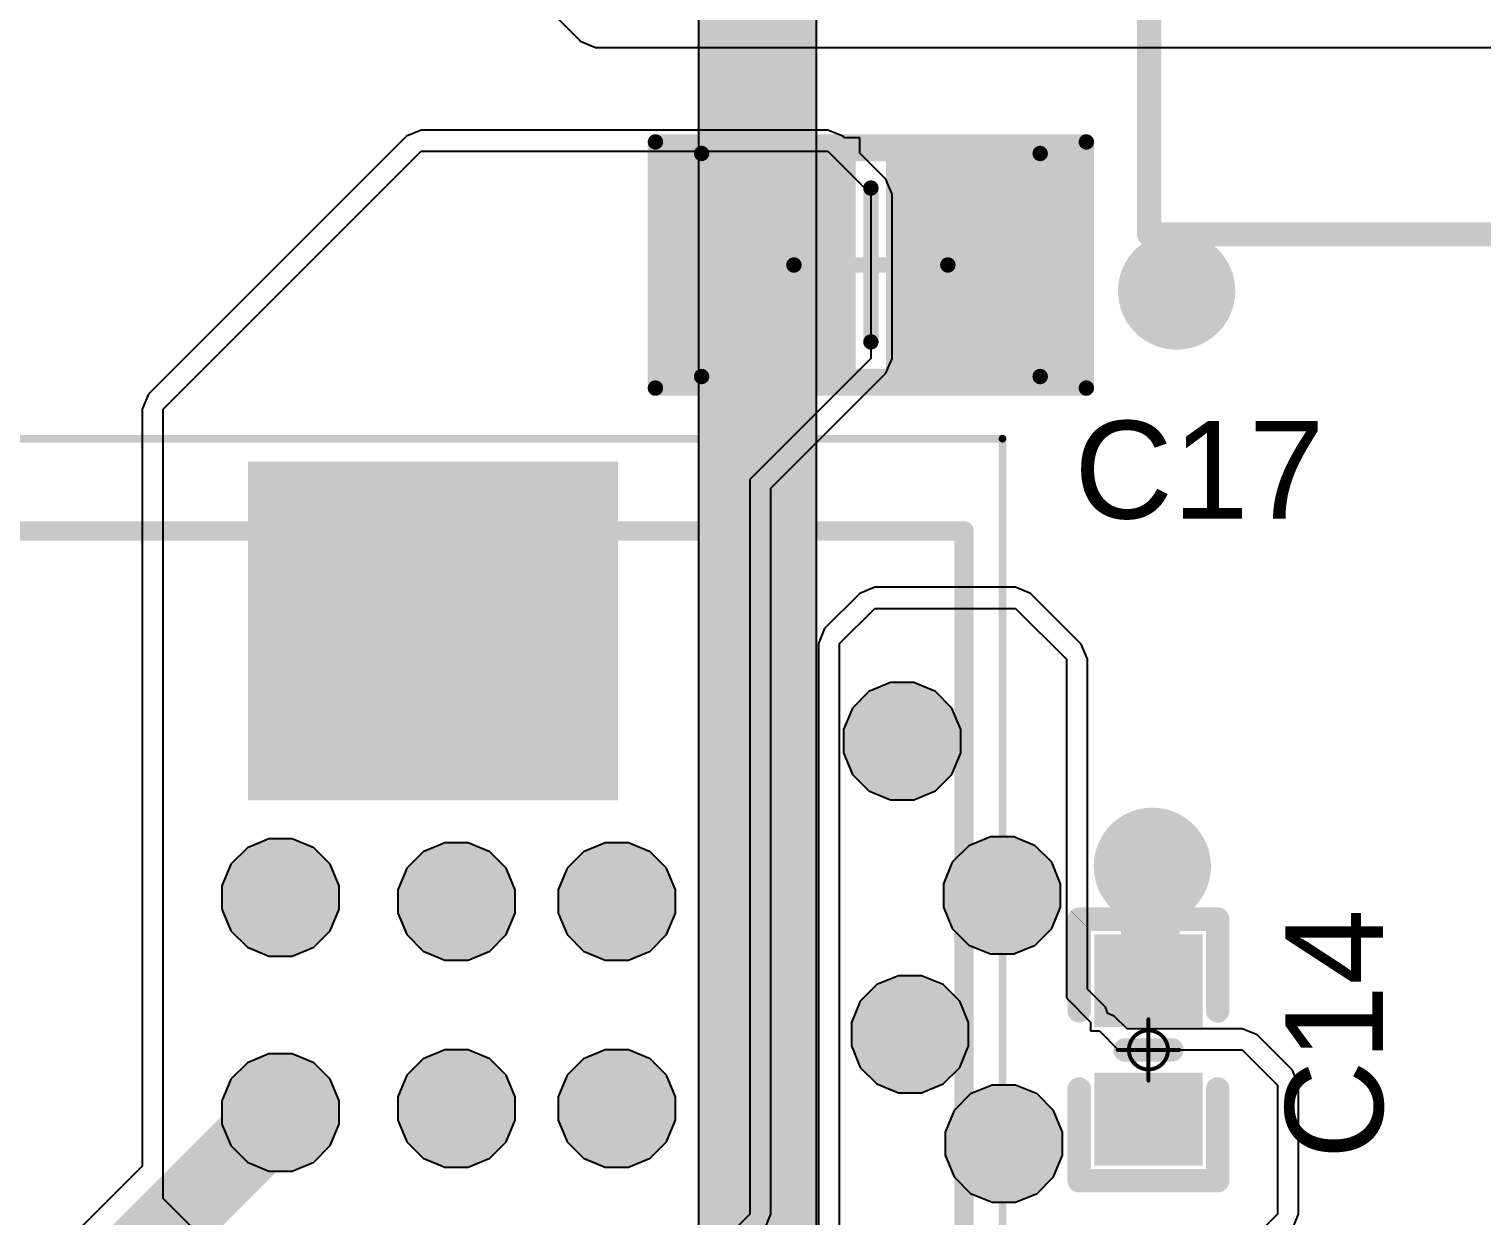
# Model space of a CAD drawing. Header units: inches. Extents: x -0.16 to 1.47, y -0.24 to 2.31.
# Drawn here: x 0.7474 to 1.1191, y 0.5173 to 0.8211 of the extents above; entities that cross this region are included whole.
import ezdxf

# ---------------------------------------------------------------- set-up
doc = ezdxf.new("R2010")
doc.units = ezdxf.units.IN
doc.header["$MEASUREMENT"] = 0
for name, color, linetype in [('Bottom Layer', 5, 'Continuous'), ('Bottom Solder', 6, 'Continuous'), ('GND', 76, 'Continuous'), ('Mechanical 13', 56, 'Continuous'), ('Mechanical 15', 56, 'Continuous'), ('Multi-Layer', 9, 'Continuous'), ('Pad Holes', 156, 'Continuous'), ('POWER', 16, 'Continuous'), ('Top Layer', 1, 'Continuous'), ('Top Overlay', 2, 'Continuous'), ('Top Paste', 8, 'Continuous'), ('Top Solder', 216, 'Continuous'), ('Via Holes', 16, 'Continuous')]:
    doc.layers.add(name, color=color, linetype=linetype)
doc.styles.add('Arial', font='', dxfattribs={"height": 0.2})
doc.styles.get('Arial').set_extended_font_data('Arial')

# ---------------------------------------------------------------- blocks, each defined once
blk = doc.blocks.new('IND_CLF7045T_3R3N_D_15')
at = {"layer": 'Top Layer'}
for points in [[(-0.15551, 0.04331), (-0.07677, 0.04331), (-0.07677, -0.04331), (-0.15551, -0.04331)], [(0.07677, 0.04331), (0.15551, 0.04331), (0.15551, -0.04331), (0.07677, -0.04331)]]:
    blk.add_hatch(color=1, dxfattribs=at).paths.add_polyline_path(points)
at = {"layer": 'Top Paste'}
for points in [[(-0.15551, 0.04331), (-0.07677, 0.04331), (-0.07677, -0.04331), (-0.15551, -0.04331)], [(0.07677, 0.04331), (0.15551, 0.04331), (0.15551, -0.04331), (0.07677, -0.04331)]]:
    blk.add_hatch(color=8, dxfattribs=at).paths.add_polyline_path(points)
at = {"layer": 'Top Solder'}
for points in [[(-0.15951, 0.04731), (-0.07277, 0.04731), (-0.07277, -0.04731), (-0.15951, -0.04731)], [(0.07277, 0.04731), (0.15951, 0.04731), (0.15951, -0.04731), (0.07277, -0.04731)]]:
    blk.add_hatch(color=216, dxfattribs=at).paths.add_polyline_path(points)
at = {"layer": 'Mechanical 13', "const_width": 0.005}
for points in [[(-0.14173, -0.13583), (-0.14173, 0.13583)], [(0.14173, 0.13583), (-0.14173, 0.13583)], [(0.14173, -0.13583), (0.14173, 0.13583)], [(0.14173, -0.13583), (-0.14173, -0.13583)]]:
    blk.add_lwpolyline(points, dxfattribs=at)
at = {"layer": 'Mechanical 13', "const_width": 0.0025}
for points in [[(-0.14298, 0.13583, 1), (-0.14048, 0.13583, 1)], [(-0.14298, 0.13583, 1), (-0.14048, 0.13583, 1)], [(0.14048, 0.13583, 1), (0.14298, 0.13583, 1)], [(0.14048, 0.13583, 1), (0.14298, 0.13583, 1)], [(-0.14298, -0.13583, 1), (-0.14048, -0.13583, 1)], [(-0.14298, -0.13583, 1), (-0.14048, -0.13583, 1)], [(0.14048, -0.13583, 1), (0.14298, -0.13583, 1)], [(0.14048, -0.13583, 1), (0.14298, -0.13583, 1)]]:
    blk.add_lwpolyline(points, format="xyb", close=True, dxfattribs=at)
at = {"layer": 'Mechanical 15', "const_width": 0.00197}
for points in [[(-0.16535, -0.14567), (-0.16535, 0.14567)], [(0.16535, 0.14567), (-0.16535, 0.14567)], [(0.16535, -0.14567), (0.16535, 0.14567)], [(0.16535, -0.14567), (-0.16535, -0.14567)]]:
    blk.add_lwpolyline(points, dxfattribs=at)
at = {"layer": 'Mechanical 15', "const_width": 0.000984}
for points in [[(-0.16585, 0.14567, 1), (-0.16486, 0.14567, 1)], [(-0.16585, 0.14567, 1), (-0.16486, 0.14567, 1)], [(0.16486, 0.14567, 1), (0.16585, 0.14567, 1)], [(0.16486, 0.14567, 1), (0.16585, 0.14567, 1)], [(-0.16585, -0.14567, 1), (-0.16486, -0.14567, 1)], [(-0.16585, -0.14567, 1), (-0.16486, -0.14567, 1)], [(0.16486, -0.14567, 1), (0.16585, -0.14567, 1)], [(0.16486, -0.14567, 1), (0.16585, -0.14567, 1)]]:
    blk.add_lwpolyline(points, format="xyb", close=True, dxfattribs=at)
at = {"layer": 'Top Overlay', "const_width": 0.005}
for points in [[(0.14173, 0.13583), (-0.14173, 0.13583)], [(-0.14173, 0.05591), (-0.14173, 0.13583)], [(0.14173, 0.05591), (0.14173, 0.13583)], [(-0.14173, -0.13583), (-0.14173, -0.05591)], [(0.14173, -0.13583), (0.14173, -0.05591)], [(0.14173, -0.13583), (-0.14173, -0.13583)]]:
    blk.add_lwpolyline(points, dxfattribs=at)
at = {"layer": 'Top Overlay', "const_width": 0.0025}
for points in [[(-0.14298, 0.13583, 1), (-0.14048, 0.13583, 1)], [(-0.14298, 0.13583, 1), (-0.14048, 0.13583, 1)], [(0.14048, 0.13583, 1), (0.14298, 0.13583, 1)], [(0.14048, 0.13583, 1), (0.14298, 0.13583, 1)], [(-0.14298, 0.05591, 1), (-0.14048, 0.05591, 1)], [(0.14048, 0.05591, 1), (0.14298, 0.05591, 1)], [(-0.14298, -0.05591, 1), (-0.14048, -0.05591, 1)], [(0.14048, -0.05591, 1), (0.14298, -0.05591, 1)], [(-0.14298, -0.13583, 1), (-0.14048, -0.13583, 1)], [(-0.14298, -0.13583, 1), (-0.14048, -0.13583, 1)], [(0.14048, -0.13583, 1), (0.14298, -0.13583, 1)], [(0.14048, -0.13583, 1), (0.14298, -0.13583, 1)]]:
    blk.add_lwpolyline(points, format="xyb", close=True, dxfattribs=at)
blk = doc.blocks.new('XH2_54_LI_5P_38')
at = {"layer": 'Bottom Layer'}
blk.add_hatch(color=5, dxfattribs=at).paths.add_polyline_path([(-0.23346, -0.03346), (-0.23346, 0.03346), (-0.16654, 0.03346), (-0.16654, -0.03346)])
h = blk.add_hatch(color=5, dxfattribs=at)
edge = h.paths.add_edge_path()
edge.add_arc((-0.1, 0), 0.03346, 0, 360)
h = blk.add_hatch(color=5, dxfattribs=at)
edge = h.paths.add_edge_path()
edge.add_arc((0, 0), 0.03346, 0, 360)
h = blk.add_hatch(color=5, dxfattribs=at)
edge = h.paths.add_edge_path()
edge.add_arc((0.1, 0), 0.03346, 0, 360)
h = blk.add_hatch(color=5, dxfattribs=at)
edge = h.paths.add_edge_path()
edge.add_arc((0.2, 0), 0.03346, 0, 360)
at = {"layer": 'Bottom Solder'}
blk.add_hatch(color=6, dxfattribs=at).paths.add_polyline_path([(-0.23746, -0.03746), (-0.23746, 0.03746), (-0.16254, 0.03746), (-0.16254, -0.03746)])
h = blk.add_hatch(color=6, dxfattribs=at)
edge = h.paths.add_edge_path()
edge.add_arc((-0.1, 0), 0.03746, 0, 360)
h = blk.add_hatch(color=6, dxfattribs=at)
edge = h.paths.add_edge_path()
edge.add_arc((0, 0), 0.03746, 0, 360)
h = blk.add_hatch(color=6, dxfattribs=at)
edge = h.paths.add_edge_path()
edge.add_arc((0.1, 0), 0.03746, 0, 360)
h = blk.add_hatch(color=6, dxfattribs=at)
edge = h.paths.add_edge_path()
edge.add_arc((0.2, 0), 0.03746, 0, 360)
at = {"layer": 'GND'}
h = blk.add_hatch(color=76, dxfattribs=at)
edge = h.paths.add_edge_path()
edge.add_arc((-0.2, 0), 0.02772, 0, 360)
h = blk.add_hatch(color=76, dxfattribs=at)
edge = h.paths.add_edge_path()
edge.add_arc((-0.1, 0), 0.02772, 0, 360)
h = blk.add_hatch(color=76, dxfattribs=at)
edge = h.paths.add_edge_path()
edge.add_arc((0, 0), 0.02772, 0, 360)
h = blk.add_hatch(color=76, dxfattribs=at)
edge = h.paths.add_edge_path()
edge.add_arc((0.1, 0), 0.02772, 0, 360)
h = blk.add_hatch(color=76, dxfattribs=at)
edge = h.paths.add_edge_path()
edge.add_arc((0.2, 0), 0.02772, 0, 360)
at = {"layer": 'Multi-Layer'}
blk.add_hatch(color=9, dxfattribs=at).paths.add_polyline_path([(-0.23346, -0.03346), (-0.23346, 0.03346), (-0.16654, 0.03346), (-0.16654, -0.03346)])
h = blk.add_hatch(color=9, dxfattribs=at)
edge = h.paths.add_edge_path()
edge.add_arc((-0.1, 0), 0.03346, 0, 360)
h = blk.add_hatch(color=9, dxfattribs=at)
edge = h.paths.add_edge_path()
edge.add_arc((0, 0), 0.03346, 0, 360)
h = blk.add_hatch(color=9, dxfattribs=at)
edge = h.paths.add_edge_path()
edge.add_arc((0.1, 0), 0.03346, 0, 360)
h = blk.add_hatch(color=9, dxfattribs=at)
edge = h.paths.add_edge_path()
edge.add_arc((0.2, 0), 0.03346, 0, 360)
at = {"layer": 'Pad Holes'}
h = blk.add_hatch(color=7, dxfattribs=at)
edge = h.paths.add_edge_path()
edge.add_arc((-0.2, 0), 0.01772, 0, 360)
h = blk.add_hatch(color=7, dxfattribs=at)
edge = h.paths.add_edge_path()
edge.add_arc((-0.1, 0), 0.01772, 0, 360)
h = blk.add_hatch(color=7, dxfattribs=at)
edge = h.paths.add_edge_path()
edge.add_arc((0, 0), 0.01772, 0, 360)
h = blk.add_hatch(color=7, dxfattribs=at)
edge = h.paths.add_edge_path()
edge.add_arc((0.1, 0), 0.01772, 0, 360)
h = blk.add_hatch(color=7, dxfattribs=at)
edge = h.paths.add_edge_path()
edge.add_arc((0.2, 0), 0.01772, 0, 360)
at = {"layer": 'POWER'}
h = blk.add_hatch(color=16, dxfattribs=at)
edge = h.paths.add_edge_path()
edge.add_arc((-0.1, 0), 0.02772, 0, 360)
h = blk.add_hatch(color=16, dxfattribs=at)
edge = h.paths.add_edge_path()
edge.add_arc((0, 0), 0.02772, 0, 360)
h = blk.add_hatch(color=16, dxfattribs=at)
edge = h.paths.add_edge_path()
edge.add_arc((0.1, 0), 0.02772, 0, 360)
h = blk.add_hatch(color=16, dxfattribs=at)
edge = h.paths.add_edge_path()
edge.add_arc((0.2, 0), 0.02772, 0, 360)
at = {"layer": 'Top Layer'}
blk.add_hatch(color=1, dxfattribs=at).paths.add_polyline_path([(-0.23346, -0.03346), (-0.23346, 0.03346), (-0.16654, 0.03346), (-0.16654, -0.03346)])
h = blk.add_hatch(color=1, dxfattribs=at)
edge = h.paths.add_edge_path()
edge.add_arc((-0.1, 0), 0.03346, 0, 360)
h = blk.add_hatch(color=1, dxfattribs=at)
edge = h.paths.add_edge_path()
edge.add_arc((0, 0), 0.03346, 0, 360)
h = blk.add_hatch(color=1, dxfattribs=at)
edge = h.paths.add_edge_path()
edge.add_arc((0.1, 0), 0.03346, 0, 360)
h = blk.add_hatch(color=1, dxfattribs=at)
edge = h.paths.add_edge_path()
edge.add_arc((0.2, 0), 0.03346, 0, 360)
at = {"layer": 'Top Solder'}
blk.add_hatch(color=216, dxfattribs=at).paths.add_polyline_path([(-0.23746, -0.03746), (-0.23746, 0.03746), (-0.16254, 0.03746), (-0.16254, -0.03746)])
h = blk.add_hatch(color=216, dxfattribs=at)
edge = h.paths.add_edge_path()
edge.add_arc((-0.1, 0), 0.03746, 0, 360)
h = blk.add_hatch(color=216, dxfattribs=at)
edge = h.paths.add_edge_path()
edge.add_arc((0, 0), 0.03746, 0, 360)
h = blk.add_hatch(color=216, dxfattribs=at)
edge = h.paths.add_edge_path()
edge.add_arc((0.1, 0), 0.03746, 0, 360)
h = blk.add_hatch(color=216, dxfattribs=at)
edge = h.paths.add_edge_path()
edge.add_arc((0.2, 0), 0.03746, 0, 360)
at = {"layer": 'Top Overlay', "const_width": 0.00616}
for points in [[(0.19764, 0.098), (0.29606, 0.098)], [(0.19764, 0.098), (0.19764, 0.05906)], [(0.29606, 0.098), (0.29606, -0.136)], [(-0.29449, 0.097), (-0.2, 0.097)], [(-0.29449, 0.097), (-0.29449, -0.136)], [(-0.2, 0.097), (-0.2, 0.05906)], [(-0.14882, 0.097), (0.14646, 0.097)], [(-0.14882, 0.096), (-0.14882, 0.05906)], [(0.14646, 0.097), (0.14646, 0.05906)], [(-0.2, 0.05906), (-0.14882, 0.05906)], [(0.14646, 0.05906), (0.19764, 0.05906)], [(-0.29449, -0.136), (0.29606, -0.136)]]:
    blk.add_lwpolyline(points, dxfattribs=at)
at = {"layer": 'Top Overlay', "const_width": 0.00308}
for points in [[(0.1961, 0.098, 1), (0.19918, 0.098, 1)], [(0.1961, 0.098, 1), (0.19918, 0.098, 1)], [(0.29452, 0.098, 1), (0.2976, 0.098, 1)], [(0.29452, 0.098, 1), (0.2976, 0.098, 1)], [(-0.29603, 0.097, 1), (-0.29295, 0.097, 1)], [(-0.29603, 0.097, 1), (-0.29295, 0.097, 1)], [(-0.20154, 0.097, 1), (-0.19846, 0.097, 1)], [(-0.20154, 0.097, 1), (-0.19846, 0.097, 1)], [(-0.15036, 0.097, 1), (-0.14728, 0.097, 1)], [(-0.15036, 0.096, 1), (-0.14728, 0.096, 1)], [(0.14492, 0.097, 1), (0.148, 0.097, 1)], [(0.14492, 0.097, 1), (0.148, 0.097, 1)], [(-0.20154, 0.05906, 1), (-0.19846, 0.05906, 1)], [(-0.20154, 0.05906, 1), (-0.19846, 0.05906, 1)], [(-0.15036, 0.05906, 1), (-0.14728, 0.05906, 1)], [(-0.15036, 0.05906, 1), (-0.14728, 0.05906, 1)], [(0.14492, 0.05906, 1), (0.148, 0.05906, 1)], [(0.14492, 0.05906, 1), (0.148, 0.05906, 1)], [(0.1961, 0.05906, 1), (0.19918, 0.05906, 1)], [(0.1961, 0.05906, 1), (0.19918, 0.05906, 1)], [(-0.29603, -0.136, 1), (-0.29295, -0.136, 1)], [(-0.29603, -0.136, 1), (-0.29295, -0.136, 1)], [(0.29452, -0.136, 1), (0.2976, -0.136, 1)], [(0.29452, -0.136, 1), (0.2976, -0.136, 1)]]:
    blk.add_lwpolyline(points, format="xyb", close=True, dxfattribs=at)
blk = doc.blocks.new('C0805_41')
at = {"layer": 'Top Layer'}
for points in [[(-0.05118, -0.02756), (-0.05118, 0.02756), (-0.00787, 0.02756), (-0.00787, -0.02756)], [(0.00787, -0.02756), (0.00787, 0.02756), (0.05118, 0.02756), (0.05118, -0.02756)]]:
    blk.add_hatch(color=1, dxfattribs=at).paths.add_polyline_path(points)
at = {"layer": 'Top Paste'}
for points in [[(-0.05118, -0.02756), (-0.05118, 0.02756), (-0.00787, 0.02756), (-0.00787, -0.02756)], [(0.00787, -0.02756), (0.00787, 0.02756), (0.05118, 0.02756), (0.05118, -0.02756)]]:
    blk.add_hatch(color=8, dxfattribs=at).paths.add_polyline_path(points)
at = {"layer": 'Top Solder'}
for points in [[(-0.05518, -0.03156), (-0.05518, 0.03156), (-0.00387, 0.03156), (-0.00387, -0.03156)], [(0.00387, -0.03156), (0.00387, 0.03156), (0.05518, 0.03156), (0.05518, -0.03156)]]:
    blk.add_hatch(color=216, dxfattribs=at).paths.add_polyline_path(points)
at = {"layer": 'Mechanical 13', "const_width": 0.00394}
for points in [[(-0.04331, 0.02854), (0.04331, 0.02854)], [(-0.04331, -0.02854), (-0.04331, 0.02854)], [(0.04331, -0.02854), (0.04331, 0.02854)], [(-0.04331, -0.02854), (0.04331, -0.02854)]]:
    blk.add_lwpolyline(points, dxfattribs=at)
at = {"layer": 'Mechanical 13', "const_width": 0.00197}
for points in [[(-0.04429, 0.02854, 1), (-0.04232, 0.02854, 1)], [(-0.04429, 0.02854, 1), (-0.04232, 0.02854, 1)], [(0.04232, 0.02854, 1), (0.04429, 0.02854, 1)], [(0.04232, 0.02854, 1), (0.04429, 0.02854, 1)], [(-0.04429, -0.02854, 1), (-0.04232, -0.02854, 1)], [(-0.04429, -0.02854, 1), (-0.04232, -0.02854, 1)], [(0.04232, -0.02854, 1), (0.04429, -0.02854, 1)], [(0.04232, -0.02854, 1), (0.04429, -0.02854, 1)]]:
    blk.add_lwpolyline(points, format="xyb", close=True, dxfattribs=at)
at = {"layer": 'Mechanical 15', "const_width": 0.00394}
for points in [[(-0.05512, 0.0315), (0.05512, 0.0315)], [(-0.05512, -0.0315), (-0.05512, 0.0315)], [(0.05512, -0.0315), (0.05512, 0.0315)], [(0, -0.01969), (0, 0.01969)], [(-0.01969, 0), (0.01969, 0)], [(-0.05512, -0.0315), (0.05512, -0.0315)]]:
    blk.add_lwpolyline(points, dxfattribs=at)
at = {"layer": 'Mechanical 15', "const_width": 0.00197}
for points in [[(-0.0561, 0.0315, 1), (-0.05413, 0.0315, 1)], [(-0.0561, 0.0315, 1), (-0.05413, 0.0315, 1)], [(0.05413, 0.0315, 1), (0.0561, 0.0315, 1)], [(0.05413, 0.0315, 1), (0.0561, 0.0315, 1)], [(-0.00098, 0.01969, 1), (0.00098, 0.01969, 1)], [(-0.02067, 0, 1), (-0.0187, 0, 1)], [(0.0187, 0, 1), (0.02067, 0, 1)], [(-0.00098, -0.01969, 1), (0.00098, -0.01969, 1)], [(-0.0561, -0.0315, 1), (-0.05413, -0.0315, 1)], [(-0.0561, -0.0315, 1), (-0.05413, -0.0315, 1)], [(0.05413, -0.0315, 1), (0.0561, -0.0315, 1)], [(0.05413, -0.0315, 1), (0.0561, -0.0315, 1)]]:
    blk.add_lwpolyline(points, format="xyb", close=True, dxfattribs=at)
blk = doc.blocks.new('C_0402_L_44')
at = {"layer": 'Top Layer'}
for points in [[(-0.02559, 0.00984), (-0.00984, 0.00984), (-0.00984, -0.00984), (-0.02559, -0.00984)], [(0.00984, 0.00984), (0.02559, 0.00984), (0.02559, -0.00985), (0.00984, -0.00985)]]:
    blk.add_hatch(color=1, dxfattribs=at).paths.add_polyline_path(points)
at = {"layer": 'Top Paste'}
for points in [[(-0.02559, 0.00984), (-0.00984, 0.00984), (-0.00984, -0.00984), (-0.02559, -0.00984)], [(0.00984, 0.00984), (0.02559, 0.00984), (0.02559, -0.00985), (0.00984, -0.00985)]]:
    blk.add_hatch(color=8, dxfattribs=at).paths.add_polyline_path(points)
at = {"layer": 'Top Solder'}
for points in [[(-0.02959, 0.01384), (-0.00584, 0.01384), (-0.00584, -0.01384), (-0.02959, -0.01384)], [(0.00584, 0.01384), (0.02959, 0.01384), (0.02959, -0.01385), (0.00584, -0.01385)]]:
    blk.add_hatch(color=216, dxfattribs=at).paths.add_polyline_path(points)
at = {"layer": 'Mechanical 15', "const_width": 0.001}
for points in [[(0, -0.00787), (0, 0.00787)], [(0.00787, 0), (-0.00787, 0)]]:
    blk.add_lwpolyline(points, dxfattribs=at)
at = {"layer": 'Mechanical 15'}
for points, const_width in [([(-0.00025, 0.00787, 1), (0.00025, 0.00787, 1)], 0.0005), ([(0.005, 0, 1), (-0.005, 0, 1)], 0.001), ([(-0.00812, 0, 1), (-0.00762, 0, 1)], 0.0005), ([(-0.00525, 0, 1), (-0.00475, 0, 1)], 0.0005), ([(0.00475, 0, 1), (0.00525, 0, 1)], 0.0005), ([(0.00762, 0, 1), (0.00812, 0, 1)], 0.0005), ([(-0.00025, -0.00787, 1), (0.00025, -0.00787, 1)], 0.0005)]:
    blk.add_lwpolyline(points, format="xyb", close=True, dxfattribs=dict(at, const_width=const_width))
at = {"layer": 'Top Overlay', "const_width": 0.006}
for points in [[(-0.01, 0.01771), (-0.03346, 0.01771)], [(-0.03346, -0.01771), (-0.03346, 0.01771)], [(0.03346, 0.01771), (0.01, 0.01771)], [(0.03346, -0.01772), (0.03346, 0.01771)], [(0, -0.006), (0, 0.006)], [(-0.01, -0.01771), (-0.03346, -0.01771)], [(-0.03345, -0.01772), (-0.03346, -0.01771)], [(0.03346, -0.01771), (0.01, -0.01771)]]:
    blk.add_lwpolyline(points, dxfattribs=at)
at = {"layer": 'Top Overlay', "const_width": 0.003}
for points in [[(-0.03496, 0.01771, 1), (-0.03196, 0.01771, 1)], [(-0.03496, 0.01771, 1), (-0.03196, 0.01771, 1)], [(-0.0115, 0.01771, 1), (-0.0085, 0.01771, 1)], [(0.0085, 0.01771, 1), (0.0115, 0.01771, 1)], [(0.03196, 0.01771, 1), (0.03496, 0.01771, 1)], [(0.03196, 0.01771, 1), (0.03496, 0.01771, 1)], [(-0.0015, 0.006, 1), (0.0015, 0.006, 1)], [(-0.0015, -0.006, 1), (0.0015, -0.006, 1)], [(-0.03496, -0.01771, 1), (-0.03196, -0.01771, 1)], [(-0.03496, -0.01771, 1), (-0.03196, -0.01771, 1)], [(-0.03496, -0.01771, 1), (-0.03196, -0.01771, 1)], [(-0.03495, -0.01772, 1), (-0.03195, -0.01772, 1)], [(-0.0115, -0.01771, 1), (-0.0085, -0.01771, 1)], [(0.0085, -0.01771, 1), (0.0115, -0.01771, 1)], [(0.03196, -0.01771, 1), (0.03496, -0.01771, 1)], [(0.03196, -0.01772, 1), (0.03496, -0.01772, 1)]]:
    blk.add_lwpolyline(points, format="xyb", close=True, dxfattribs=at)

msp = doc.modelspace()

# ---------------------------------------------------------------- hatches: boundary and pattern name
at = {"layer": 'Bottom Layer'}
h = msp.add_hatch(color=5, dxfattribs=at)
edge = h.paths.add_edge_path()
edge.add_arc((1.041, 0.754), 0.01, 0, 360)
h = msp.add_hatch(color=5, dxfattribs=at)
edge = h.paths.add_edge_path()
edge.add_arc((0.97079, 0.63878), 0.01, 0, 360)
h = msp.add_hatch(color=5, dxfattribs=at)
edge = h.paths.add_edge_path()
edge.add_arc((1.03479, 0.60678), 0.01, 0, 360)
h = msp.add_hatch(color=5, dxfattribs=at)
edge = h.paths.add_edge_path()
edge.add_arc((0.81179, 0.59878), 0.01, 0, 360)
h = msp.add_hatch(color=5, dxfattribs=at)
edge = h.paths.add_edge_path()
edge.add_arc((0.85679, 0.59778), 0.01, 0, 360)
h = msp.add_hatch(color=5, dxfattribs=at)
edge = h.paths.add_edge_path()
edge.add_arc((0.89779, 0.59778), 0.01, 0, 360)
h = msp.add_hatch(color=5, dxfattribs=at)
edge = h.paths.add_edge_path()
edge.add_arc((0.99633, 0.59934), 0.01, 0, 360)
h = msp.add_hatch(color=5, dxfattribs=at)
edge = h.paths.add_edge_path()
edge.add_arc((0.97279, 0.56378), 0.01, 0, 360)
h = msp.add_hatch(color=5, dxfattribs=at)
edge = h.paths.add_edge_path()
edge.add_arc((0.81179, 0.54378), 0.01, 0, 360)
h = msp.add_hatch(color=5, dxfattribs=at)
edge = h.paths.add_edge_path()
edge.add_arc((0.85679, 0.54478), 0.01, 0, 360)
h = msp.add_hatch(color=5, dxfattribs=at)
edge = h.paths.add_edge_path()
edge.add_arc((0.89779, 0.54478), 0.01, 0, 360)
h = msp.add_hatch(color=5, dxfattribs=at)
edge = h.paths.add_edge_path()
edge.add_arc((0.99679, 0.53578), 0.01, 0, 360)
at = {"layer": 'Bottom Solder'}
h = msp.add_hatch(color=6, dxfattribs=at)
edge = h.paths.add_edge_path()
edge.add_arc((1.041, 0.754), 0.014, 0, 360)
h = msp.add_hatch(color=6, dxfattribs=at)
edge = h.paths.add_edge_path()
edge.add_arc((0.97079, 0.63878), 0.014, 0, 360)
h = msp.add_hatch(color=6, dxfattribs=at)
edge = h.paths.add_edge_path()
edge.add_arc((1.03479, 0.60678), 0.014, 0, 360)
h = msp.add_hatch(color=6, dxfattribs=at)
edge = h.paths.add_edge_path()
edge.add_arc((0.99633, 0.59934), 0.014, 0, 360)
h = msp.add_hatch(color=6, dxfattribs=at)
edge = h.paths.add_edge_path()
edge.add_arc((0.81179, 0.59878), 0.014, 0, 360)
h = msp.add_hatch(color=6, dxfattribs=at)
edge = h.paths.add_edge_path()
edge.add_arc((0.85679, 0.59778), 0.014, 0, 360)
h = msp.add_hatch(color=6, dxfattribs=at)
edge = h.paths.add_edge_path()
edge.add_arc((0.89779, 0.59778), 0.014, 0, 360)
h = msp.add_hatch(color=6, dxfattribs=at)
edge = h.paths.add_edge_path()
edge.add_arc((0.97279, 0.56378), 0.014, 0, 360)
h = msp.add_hatch(color=6, dxfattribs=at)
edge = h.paths.add_edge_path()
edge.add_arc((0.81179, 0.54378), 0.014, 0, 360)
h = msp.add_hatch(color=6, dxfattribs=at)
edge = h.paths.add_edge_path()
edge.add_arc((0.85679, 0.54478), 0.014, 0, 360)
h = msp.add_hatch(color=6, dxfattribs=at)
edge = h.paths.add_edge_path()
edge.add_arc((0.89779, 0.54478), 0.014, 0, 360)
h = msp.add_hatch(color=6, dxfattribs=at)
edge = h.paths.add_edge_path()
edge.add_arc((0.99679, 0.53578), 0.014, 0, 360)
at = {"layer": 'GND'}
h = msp.add_hatch(color=76, dxfattribs=at)
edge = h.paths.add_edge_path()
edge.add_arc((0.97079, 0.63878), 0.015, 0, 360)
h = msp.add_hatch(color=76, dxfattribs=at)
edge = h.paths.add_edge_path()
edge.add_arc((0.81179, 0.59878), 0.015, 0, 360)
h = msp.add_hatch(color=76, dxfattribs=at)
edge = h.paths.add_edge_path()
edge.add_arc((0.99633, 0.59934), 0.015, 0, 360)
h = msp.add_hatch(color=76, dxfattribs=at)
edge = h.paths.add_edge_path()
edge.add_arc((0.85679, 0.59778), 0.015, 0, 360)
h = msp.add_hatch(color=76, dxfattribs=at)
edge = h.paths.add_edge_path()
edge.add_arc((0.89779, 0.59778), 0.015, 0, 360)
h = msp.add_hatch(color=76, dxfattribs=at)
edge = h.paths.add_edge_path()
edge.add_arc((0.97279, 0.56378), 0.015, 0, 360)
h = msp.add_hatch(color=76, dxfattribs=at)
edge = h.paths.add_edge_path()
edge.add_arc((0.81179, 0.54378), 0.015, 0, 360)
h = msp.add_hatch(color=76, dxfattribs=at)
edge = h.paths.add_edge_path()
edge.add_arc((0.85679, 0.54478), 0.015, 0, 360)
h = msp.add_hatch(color=76, dxfattribs=at)
edge = h.paths.add_edge_path()
edge.add_arc((0.89779, 0.54478), 0.015, 0, 360)
h = msp.add_hatch(color=76, dxfattribs=at)
edge = h.paths.add_edge_path()
edge.add_arc((0.99679, 0.53578), 0.015, 0, 360)
at = {"layer": 'POWER'}
h = msp.add_hatch(color=16, dxfattribs=at)
edge = h.paths.add_edge_path()
edge.add_arc((1.041, 0.754), 0.015, 0, 360)
h = msp.add_hatch(color=16, dxfattribs=at)
edge = h.paths.add_edge_path()
edge.add_arc((1.03479, 0.60678), 0.015, 0, 360)
at = {"layer": 'Top Layer'}
h = msp.add_hatch(color=1, dxfattribs=at)
edge = h.paths.add_edge_path()
edge.add_arc((1.041, 0.754), 0.01, 0, 360)
h = msp.add_hatch(color=1, dxfattribs=at)
edge = h.paths.add_edge_path()
edge.add_arc((0.97079, 0.63878), 0.01, 0, 360)
h = msp.add_hatch(color=1, dxfattribs=at)
edge = h.paths.add_edge_path()
edge.add_arc((1.03479, 0.60678), 0.01, 0, 360)
h = msp.add_hatch(color=1, dxfattribs=at)
edge = h.paths.add_edge_path()
edge.add_arc((0.81179, 0.59878), 0.01, 0, 360)
h = msp.add_hatch(color=1, dxfattribs=at)
edge = h.paths.add_edge_path()
edge.add_arc((0.85679, 0.59778), 0.01, 0, 360)
h = msp.add_hatch(color=1, dxfattribs=at)
edge = h.paths.add_edge_path()
edge.add_arc((0.89779, 0.59778), 0.01, 0, 360)
h = msp.add_hatch(color=1, dxfattribs=at)
edge = h.paths.add_edge_path()
edge.add_arc((0.99633, 0.59934), 0.01, 0, 360)
h = msp.add_hatch(color=1, dxfattribs=at)
edge = h.paths.add_edge_path()
edge.add_arc((0.97279, 0.56378), 0.01, 0, 360)
h = msp.add_hatch(color=1, dxfattribs=at)
edge = h.paths.add_edge_path()
edge.add_arc((0.81179, 0.54378), 0.01, 0, 360)
h = msp.add_hatch(color=1, dxfattribs=at)
edge = h.paths.add_edge_path()
edge.add_arc((0.85679, 0.54478), 0.01, 0, 360)
h = msp.add_hatch(color=1, dxfattribs=at)
edge = h.paths.add_edge_path()
edge.add_arc((0.89779, 0.54478), 0.01, 0, 360)
h = msp.add_hatch(color=1, dxfattribs=at)
edge = h.paths.add_edge_path()
edge.add_arc((0.99679, 0.53578), 0.01, 0, 360)
at = {"layer": 'Top Solder'}
h = msp.add_hatch(color=216, dxfattribs=at)
edge = h.paths.add_edge_path()
edge.add_arc((1.041, 0.754), 0.014, 0, 360)
h = msp.add_hatch(color=216, dxfattribs=at)
edge = h.paths.add_edge_path()
edge.add_arc((0.97079, 0.63878), 0.014, 0, 360)
h = msp.add_hatch(color=216, dxfattribs=at)
edge = h.paths.add_edge_path()
edge.add_arc((1.03479, 0.60678), 0.014, 0, 360)
h = msp.add_hatch(color=216, dxfattribs=at)
edge = h.paths.add_edge_path()
edge.add_arc((0.99633, 0.59934), 0.014, 0, 360)
h = msp.add_hatch(color=216, dxfattribs=at)
edge = h.paths.add_edge_path()
edge.add_arc((0.81179, 0.59878), 0.014, 0, 360)
h = msp.add_hatch(color=216, dxfattribs=at)
edge = h.paths.add_edge_path()
edge.add_arc((0.85679, 0.59778), 0.014, 0, 360)
h = msp.add_hatch(color=216, dxfattribs=at)
edge = h.paths.add_edge_path()
edge.add_arc((0.89779, 0.59778), 0.014, 0, 360)
h = msp.add_hatch(color=216, dxfattribs=at)
edge = h.paths.add_edge_path()
edge.add_arc((0.97279, 0.56378), 0.014, 0, 360)
h = msp.add_hatch(color=216, dxfattribs=at)
edge = h.paths.add_edge_path()
edge.add_arc((0.81179, 0.54378), 0.014, 0, 360)
h = msp.add_hatch(color=216, dxfattribs=at)
edge = h.paths.add_edge_path()
edge.add_arc((0.85679, 0.54478), 0.014, 0, 360)
h = msp.add_hatch(color=216, dxfattribs=at)
edge = h.paths.add_edge_path()
edge.add_arc((0.89779, 0.54478), 0.014, 0, 360)
h = msp.add_hatch(color=216, dxfattribs=at)
edge = h.paths.add_edge_path()
edge.add_arc((0.99679, 0.53578), 0.014, 0, 360)
at = {"layer": 'Via Holes'}
h = msp.add_hatch(color=7, dxfattribs=at)
edge = h.paths.add_edge_path()
edge.add_arc((1.041, 0.754), 0.005, 0, 360)
h = msp.add_hatch(color=7, dxfattribs=at)
edge = h.paths.add_edge_path()
edge.add_arc((0.97079, 0.63878), 0.005, 0, 360)
h = msp.add_hatch(color=7, dxfattribs=at)
edge = h.paths.add_edge_path()
edge.add_arc((1.03479, 0.60678), 0.005, 0, 360)
h = msp.add_hatch(color=7, dxfattribs=at)
edge = h.paths.add_edge_path()
edge.add_arc((0.81179, 0.59878), 0.005, 0, 360)
h = msp.add_hatch(color=7, dxfattribs=at)
edge = h.paths.add_edge_path()
edge.add_arc((0.85679, 0.59778), 0.005, 0, 360)
h = msp.add_hatch(color=7, dxfattribs=at)
edge = h.paths.add_edge_path()
edge.add_arc((0.89779, 0.59778), 0.005, 0, 360)
h = msp.add_hatch(color=7, dxfattribs=at)
edge = h.paths.add_edge_path()
edge.add_arc((0.99633, 0.59934), 0.005, 0, 360)
h = msp.add_hatch(color=7, dxfattribs=at)
edge = h.paths.add_edge_path()
edge.add_arc((0.97279, 0.56378), 0.005, 0, 360)
h = msp.add_hatch(color=7, dxfattribs=at)
edge = h.paths.add_edge_path()
edge.add_arc((0.81179, 0.54378), 0.005, 0, 360)
h = msp.add_hatch(color=7, dxfattribs=at)
edge = h.paths.add_edge_path()
edge.add_arc((0.85679, 0.54478), 0.005, 0, 360)
h = msp.add_hatch(color=7, dxfattribs=at)
edge = h.paths.add_edge_path()
edge.add_arc((0.89779, 0.54478), 0.005, 0, 360)
h = msp.add_hatch(color=7, dxfattribs=at)
edge = h.paths.add_edge_path()
edge.add_arc((0.99679, 0.53578), 0.005, 0, 360)

# ---------------------------------------------------------------- linework, layer by layer
at = {"layer": 'Bottom Layer'}
for p, q in [((0.96229, 0.6515), (0.95807, 0.64728)), ((0.96781, 0.65378), (0.96229, 0.6515)), ((0.97377, 0.65378), (0.96781, 0.65378)), ((0.97929, 0.6515), (0.97377, 0.65378)), ((0.98351, 0.64728), (0.97929, 0.6515)), ((0.95807, 0.64728), (0.95579, 0.64176)), ((0.98579, 0.64176), (0.98351, 0.64728)), ((0.95579, 0.64176), (0.95579, 0.6358)), ((0.98579, 0.6358), (0.98579, 0.64176)), ((0.95579, 0.6358), (0.95807, 0.63028)), ((0.98351, 0.63028), (0.98579, 0.6358)), ((0.95807, 0.63028), (0.96229, 0.62606)), ((0.97929, 0.62606), (0.98351, 0.63028)), ((0.96229, 0.62606), (0.96781, 0.62378)), ((0.97377, 0.62378), (0.97929, 0.62606)), ((0.96781, 0.62378), (0.97377, 0.62378)), ((0.80881, 0.61378), (0.80329, 0.6115)), ((0.81477, 0.61378), (0.80881, 0.61378)), ((0.82029, 0.6115), (0.81477, 0.61378)), ((0.99335, 0.61434), (0.98784, 0.61205)), ((0.99932, 0.61434), (0.99335, 0.61434)), ((1.00483, 0.61205), (0.99932, 0.61434)), ((0.80329, 0.6115), (0.79907, 0.60728)), ((0.82451, 0.60728), (0.82029, 0.6115)), ((0.84829, 0.6105), (0.84407, 0.60628)), ((0.85381, 0.61278), (0.84829, 0.6105)), ((0.85977, 0.61278), (0.85381, 0.61278)), ((0.86529, 0.6105), (0.85977, 0.61278)), ((0.86951, 0.60628), (0.86529, 0.6105)), ((0.88929, 0.6105), (0.88507, 0.60628)), ((0.89481, 0.61278), (0.88929, 0.6105)), ((0.90077, 0.61278), (0.89481, 0.61278)), ((0.90629, 0.6105), (0.90077, 0.61278)), ((0.91051, 0.60628), (0.90629, 0.6105)), ((0.98784, 0.61205), (0.98362, 0.60783)), ((1.00905, 0.60783), (1.00483, 0.61205)), ((0.79907, 0.60728), (0.79679, 0.60176)), ((0.82679, 0.60176), (0.82451, 0.60728)), ((0.84407, 0.60628), (0.84179, 0.60076)), ((0.87179, 0.60076), (0.86951, 0.60628)), ((0.88507, 0.60628), (0.88279, 0.60076)), ((0.91279, 0.60076), (0.91051, 0.60628)), ((0.98362, 0.60783), (0.98133, 0.60232)), ((1.01133, 0.60232), (1.00905, 0.60783)), ((0.98133, 0.60232), (0.98133, 0.59635)), ((1.01133, 0.59635), (1.01133, 0.60232)), ((0.79679, 0.60176), (0.79679, 0.5958)), ((0.82679, 0.5958), (0.82679, 0.60176)), ((0.84179, 0.60076), (0.84179, 0.5948)), ((0.87179, 0.5948), (0.87179, 0.60076)), ((0.88279, 0.60076), (0.88279, 0.5948)), ((0.91279, 0.5948), (0.91279, 0.60076)), ((0.79679, 0.5958), (0.79907, 0.59028)), ((0.82451, 0.59028), (0.82679, 0.5958)), ((0.84179, 0.5948), (0.84407, 0.58928)), ((0.86951, 0.58928), (0.87179, 0.5948)), ((0.88279, 0.5948), (0.88507, 0.58928)), ((0.91051, 0.58928), (0.91279, 0.5948)), ((0.98133, 0.59635), (0.98362, 0.59084)), ((1.00905, 0.59084), (1.01133, 0.59635)), ((0.79907, 0.59028), (0.80329, 0.58606)), ((0.82029, 0.58606), (0.82451, 0.59028)), ((0.84407, 0.58928), (0.84829, 0.58506)), ((0.86529, 0.58506), (0.86951, 0.58928)), ((0.88507, 0.58928), (0.88929, 0.58506)), ((0.90629, 0.58506), (0.91051, 0.58928)), ((0.98362, 0.59084), (0.98784, 0.58662)), ((1.00483, 0.58662), (1.00905, 0.59084)), ((0.80329, 0.58606), (0.80881, 0.58378)), ((0.80881, 0.58378), (0.81477, 0.58378)), ((0.81477, 0.58378), (0.82029, 0.58606)), ((0.84829, 0.58506), (0.85381, 0.58278)), ((0.85977, 0.58278), (0.86529, 0.58506)), ((0.88929, 0.58506), (0.89481, 0.58278)), ((0.90077, 0.58278), (0.90629, 0.58506)), ((0.98784, 0.58662), (0.99335, 0.58434)), ((0.99335, 0.58434), (0.99932, 0.58434)), ((0.99932, 0.58434), (1.00483, 0.58662)), ((0.85381, 0.58278), (0.85977, 0.58278)), ((0.89481, 0.58278), (0.90077, 0.58278)), ((0.96429, 0.5765), (0.96007, 0.57228)), ((0.96981, 0.57878), (0.96429, 0.5765)), ((0.97577, 0.57878), (0.96981, 0.57878)), ((0.98129, 0.5765), (0.97577, 0.57878)), ((0.98551, 0.57228), (0.98129, 0.5765)), ((0.96007, 0.57228), (0.95779, 0.56676)), ((0.98779, 0.56676), (0.98551, 0.57228)), ((0.95779, 0.56676), (0.95779, 0.5608)), ((0.98779, 0.5608), (0.98779, 0.56676)), ((0.80881, 0.55878), (0.80329, 0.5565)), ((0.81477, 0.55878), (0.80881, 0.55878)), ((0.82029, 0.5565), (0.81477, 0.55878)), ((0.84829, 0.5575), (0.84407, 0.55328)), ((0.85381, 0.55978), (0.84829, 0.5575)), ((0.85977, 0.55978), (0.85381, 0.55978)), ((0.86529, 0.5575), (0.85977, 0.55978)), ((0.86951, 0.55328), (0.86529, 0.5575)), ((0.88929, 0.5575), (0.88507, 0.55328)), ((0.89481, 0.55978), (0.88929, 0.5575)), ((0.90077, 0.55978), (0.89481, 0.55978)), ((0.90629, 0.5575), (0.90077, 0.55978)), ((0.91051, 0.55328), (0.90629, 0.5575)), ((0.95779, 0.5608), (0.96007, 0.55528)), ((0.98551, 0.55528), (0.98779, 0.5608)), ((0.80329, 0.5565), (0.79907, 0.55228)), ((0.82451, 0.55228), (0.82029, 0.5565)), ((0.96007, 0.55528), (0.96429, 0.55106)), ((0.98129, 0.55106), (0.98551, 0.55528)), ((0.79907, 0.55228), (0.79679, 0.54676)), ((0.82679, 0.54676), (0.82451, 0.55228)), ((0.84407, 0.55328), (0.84179, 0.54776)), ((0.87179, 0.54776), (0.86951, 0.55328)), ((0.88507, 0.55328), (0.88279, 0.54776)), ((0.91279, 0.54776), (0.91051, 0.55328)), ((0.96429, 0.55106), (0.96981, 0.54878)), ((0.97577, 0.54878), (0.98129, 0.55106)), ((0.99381, 0.55078), (0.98829, 0.5485)), ((0.99977, 0.55078), (0.99381, 0.55078)), ((1.00529, 0.5485), (0.99977, 0.55078)), ((0.79679, 0.54676), (0.79679, 0.5408)), ((0.82679, 0.5408), (0.82679, 0.54676)), ((0.84179, 0.54776), (0.84179, 0.5418)), ((0.87179, 0.5418), (0.87179, 0.54776)), ((0.88279, 0.54776), (0.88279, 0.5418)), ((0.91279, 0.5418), (0.91279, 0.54776)), ((0.96981, 0.54878), (0.97577, 0.54878)), ((0.98829, 0.5485), (0.98407, 0.54428)), ((1.00951, 0.54428), (1.00529, 0.5485)), ((0.98407, 0.54428), (0.98179, 0.53876)), ((1.01179, 0.53876), (1.00951, 0.54428)), ((0.79679, 0.5408), (0.79907, 0.53528)), ((0.82451, 0.53528), (0.82679, 0.5408)), ((0.84179, 0.5418), (0.84407, 0.53628)), ((0.86951, 0.53628), (0.87179, 0.5418)), ((0.88279, 0.5418), (0.88507, 0.53628)), ((0.91051, 0.53628), (0.91279, 0.5418)), ((0.79907, 0.53528), (0.80329, 0.53106)), ((0.82029, 0.53106), (0.82451, 0.53528)), ((0.84407, 0.53628), (0.84829, 0.53206)), ((0.86529, 0.53206), (0.86951, 0.53628)), ((0.88507, 0.53628), (0.88929, 0.53206)), ((0.90629, 0.53206), (0.91051, 0.53628)), ((0.98179, 0.53876), (0.98179, 0.5328)), ((1.01179, 0.5328), (1.01179, 0.53876)), ((0.84829, 0.53206), (0.85381, 0.52978)), ((0.85977, 0.52978), (0.86529, 0.53206)), ((0.88929, 0.53206), (0.89481, 0.52978)), ((0.90077, 0.52978), (0.90629, 0.53206)), ((0.98179, 0.5328), (0.98407, 0.52728)), ((1.00951, 0.52728), (1.01179, 0.5328)), ((0.80329, 0.53106), (0.80881, 0.52878)), ((0.80881, 0.52878), (0.81477, 0.52878)), ((0.81477, 0.52878), (0.82029, 0.53106)), ((0.85381, 0.52978), (0.85977, 0.52978)), ((0.89481, 0.52978), (0.90077, 0.52978)), ((0.98407, 0.52728), (0.98829, 0.52306)), ((1.00529, 0.52306), (1.00951, 0.52728)), ((0.98829, 0.52306), (0.99381, 0.52078)), ((0.99381, 0.52078), (0.99977, 0.52078)), ((0.99977, 0.52078), (1.00529, 0.52306))]:
    msp.add_line(p, q, dxfattribs=at)
at = {"layer": 'POWER'}
for p, q in [((0.91872, 0.91678), (0.91872, 0.38807)), ((0.94886, 0.373), (0.94886, 0.90171))]:
    msp.add_line(p, q, dxfattribs=at)
at = {"layer": 'POWER', "const_width": 0.03}
msp.add_lwpolyline([(0.93379, 0.373), (0.93379, 0.91678)], dxfattribs=at)
at = {"layer": 'Top Layer'}
for p, q in [((0.86796, 0.83848), (0.88849, 0.81795)), ((0.88849, 0.81795), (0.88849, 0.81795)), ((0.88849, 0.81795), (0.89231, 0.81637)), ((0.89231, 0.81637), (0.89231, 0.81637)), ((0.89231, 0.81637), (1.16879, 0.81637)), ((0.84396, 0.79361), (0.77796, 0.72761)), ((0.84779, 0.79519), (0.84396, 0.79361)), ((0.95179, 0.79519), (0.84779, 0.79519)), ((0.84779, 0.79519), (0.84779, 0.79519)), ((0.95562, 0.79361), (0.95179, 0.79519)), ((0.95179, 0.79519), (0.95179, 0.79519)), ((0.95599, 0.79323), (0.95562, 0.79361)), ((0.95992, 0.79323), (0.95599, 0.79323)), ((0.95992, 0.78931), (0.95992, 0.79323)), ((0.78179, 0.72378), (0.84779, 0.78978)), ((0.84779, 0.78978), (0.95179, 0.78978)), ((0.95179, 0.78978), (0.96279, 0.77878)), ((0.96662, 0.78261), (0.95992, 0.78931)), ((0.9682, 0.77878), (0.96662, 0.78261)), ((0.96662, 0.78261), (0.96662, 0.78261)), ((0.96279, 0.77878), (0.96279, 0.73678)), ((0.9682, 0.73678), (0.9682, 0.77878)), ((0.96279, 0.73678), (0.93179, 0.70578)), ((0.96662, 0.73295), (0.9682, 0.73678)), ((0.9682, 0.73678), (0.9682, 0.73678)), ((0.9372, 0.70354), (0.96662, 0.73295)), ((0.77796, 0.72761), (0.77638, 0.72378)), ((0.77638, 0.72378), (0.77638, 0.72378)), ((0.77638, 0.72378), (0.77638, 0.53)), ((0.78179, 0.52178), (0.78179, 0.72378)), ((0.93179, 0.70578), (0.93179, 0.51778)), ((0.9372, 0.51778), (0.9372, 0.70354)), ((0.95996, 0.67661), (0.95096, 0.66761)), ((0.96379, 0.67819), (0.95996, 0.67661)), ((0.95996, 0.67661), (0.95996, 0.67661)), ((0.99979, 0.67819), (0.96379, 0.67819)), ((1.00362, 0.67661), (0.99979, 0.67819)), ((0.99979, 0.67819), (0.99979, 0.67819)), ((1.01662, 0.66361), (1.00362, 0.67661)), ((0.95479, 0.66378), (0.96379, 0.67278)), ((0.96379, 0.67278), (0.99979, 0.67278)), ((0.99979, 0.67278), (1.01279, 0.65978)), ((0.95096, 0.66761), (0.94938, 0.66378)), ((0.94938, 0.66378), (0.94938, 0.66378)), ((0.94938, 0.66378), (0.94938, 0.45438)), ((0.95479, 0.44219), (0.95479, 0.66378)), ((1.0182, 0.65978), (1.01662, 0.66361)), ((1.01662, 0.66361), (1.01662, 0.66361)), ((1.01279, 0.65978), (1.01279, 0.57307)), ((1.0182, 0.57531), (1.0182, 0.65978)), ((1.0182, 0.65978), (1.0182, 0.65978)), ((1.01279, 0.57307), (1.01895, 0.56691)), ((1.02277, 0.57074), (1.0182, 0.57531)), ((1.02344, 0.56912), (1.02277, 0.57074)), ((1.02277, 0.57074), (1.02277, 0.57074)), ((1.02506, 0.56845), (1.02344, 0.56912)), ((1.01895, 0.56691), (1.01895, 0.56462)), ((1.02832, 0.56519), (1.02506, 0.56845)), ((1.05779, 0.56519), (1.02832, 0.56519)), ((1.06162, 0.56361), (1.05779, 0.56519)), ((1.05779, 0.56519), (1.05779, 0.56519)), ((1.01895, 0.56462), (1.02123, 0.56462)), ((1.02123, 0.56462), (1.02608, 0.55978)), ((1.07062, 0.55461), (1.06162, 0.56361)), ((1.02608, 0.55978), (1.05779, 0.55978)), ((1.05779, 0.55978), (1.06679, 0.55078)), ((1.0722, 0.55078), (1.07062, 0.55461)), ((1.07062, 0.55461), (1.07062, 0.55461)), ((1.06679, 0.55078), (1.06679, 0.51778)), ((1.0722, 0.51778), (1.0722, 0.55078)), ((0.77638, 0.53), (0.76019, 0.5138)), ((0.79879, 0.50478), (0.78179, 0.52178)), ((0.93179, 0.51778), (0.91879, 0.50478)), ((0.93562, 0.51395), (0.9372, 0.51778)), ((0.9372, 0.51778), (0.9372, 0.51778)), ((1.06679, 0.51778), (1.03379, 0.48478)), ((1.07062, 0.51395), (1.0722, 0.51778)), ((1.0722, 0.51778), (1.0722, 0.51778))]:
    msp.add_line(p, q, dxfattribs=at)
for points, const_width in [([(0.99232, 0.75578), (0.99232, 0.76067)], 0.015), ([(1.03429, 0.60628), (1.03479, 0.60678)], 0.015), ([(1.03429, 0.57787), (1.03429, 0.60628)], 0.015), ([(1.03379, 0.5775), (1.03392, 0.5775)], 0.015), ([(1.03392, 0.5775), (1.03429, 0.57787)], 0.015), ([(0.771, 0.50299), (0.81179, 0.54378)], 0.02)]:
    msp.add_lwpolyline(points, dxfattribs=dict(at, const_width=const_width))
for points, const_width in [([(0.98857, 0.76067, 1), (0.99607, 0.76067, 1)], 0.0075), ([(0.98857, 0.75578, 1), (0.99607, 0.75578, 1)], 0.0075), ([(1.03054, 0.60628, 1), (1.03804, 0.60628, 1)], 0.0075), ([(1.03054, 0.60628, 1), (1.03804, 0.60628, 1)], 0.0075), ([(1.03104, 0.60678, 1), (1.03854, 0.60678, 1)], 0.0075), ([(1.03004, 0.5775, 1), (1.03754, 0.5775, 1)], 0.0075), ([(1.03017, 0.5775, 1), (1.03767, 0.5775, 1)], 0.0075), ([(1.03017, 0.5775, 1), (1.03767, 0.5775, 1)], 0.0075), ([(1.03054, 0.57787, 1), (1.03804, 0.57787, 1)], 0.0075), ([(1.03054, 0.57787, 1), (1.03804, 0.57787, 1)], 0.0075), ([(0.80679, 0.54378, 1), (0.81679, 0.54378, 1)], 0.01)]:
    msp.add_lwpolyline(points, format="xyb", close=True, dxfattribs=dict(at, const_width=const_width))

# ---------------------------------------------------------------- block references
for name, p, rotation in [('XH2_54_LI_5P_38', (1.13097, 1.063), 90), ('IND_CLF7045T_3R3N_D_15', (0.85079, 0.55086), 270), ('C_0402_L_44', (1.03379, 0.55978), 270)]:
    msp.add_blockref(name, p, dxfattribs=dict(rotation=rotation))
msp.add_blockref('C0805_41', (0.96279, 0.76067))

# ---------------------------------------------------------------- texts
at = {"layer": 'Top Overlay', "style": 'Arial'}
msp.add_text('C17', height=0.025, dxfattribs=at).set_placement((1.01479, 0.69578))
msp.add_text('C14', height=0.025, rotation=90, dxfattribs=at).set_placement((1.09379, 0.53178))

doc.saveas('drawing.dxf')
